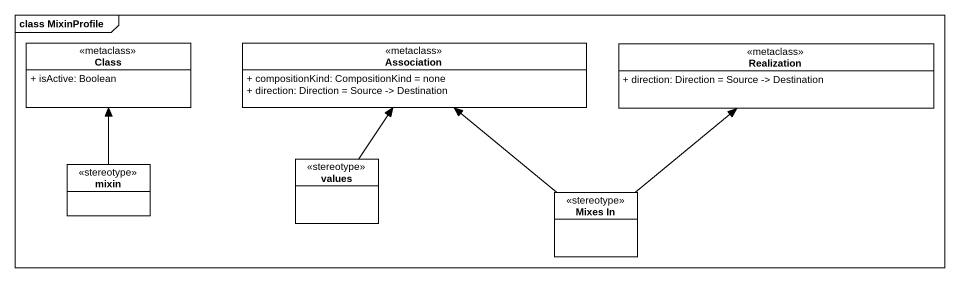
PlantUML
@startuml
mainframe class MixinProfile
hide circle
hide empty members
skinparam classAttributeIconSize 0
class "Class" as Class_ <<metaclass>> {
  + isActive: Boolean
}
class Association <<metaclass>> {
  + compositionKind: CompositionKind = none
  + direction: Direction = Source -> Destination
}
class Realization <<metaclass>> {
  + direction: Direction = Source -> Destination
}
class mixin <<stereotype>>
class values <<stereotype>>
class "Mixes In" as Mixes_In <<stereotype>>
mixin -up-> Class_
values -up-> Association
Mixes_In -up-> Association
Mixes_In -up-> Realization
@enduml
